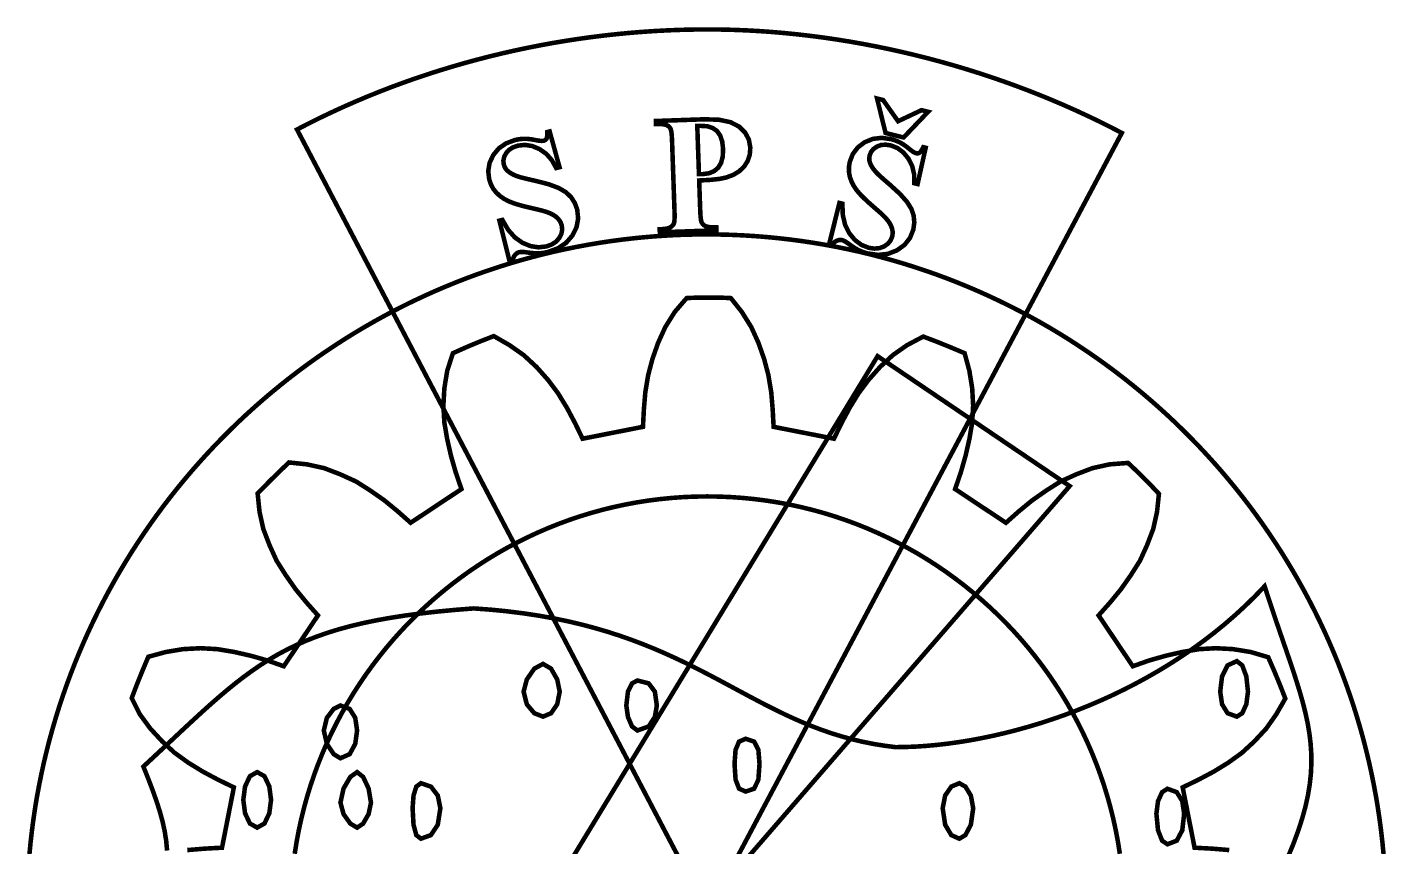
# Model space of a CAD drawing. Extents: x -3.45 to -2.45, y 0.31 to 1.62.
# Drawn here: x -3.403 to -2.507, y 1.076 to 1.616 of the extents above; entities that cross this region are included whole.
import ezdxf

# ---------------------------------------------------------------- set-up
doc = ezdxf.new("R2010")
doc.units = 0
doc.header["$LTSCALE"] = 0.000394
doc.layers.add('LAYER_1', color=7, linetype='CONTINUOUS')

msp = doc.modelspace()

# ---------------------------------------------------------------- linework, layer by layer
at = {"layer": 'LAYER_1', "color": 39, "linetype": 'CONTINUOUS', "const_width": 0.003}
for points in [[(-2.954559, 1.032173), (-2.681382, 1.546661), (-2.688875, 1.550543), (-2.696453, 1.554324), (-2.704112, 1.558002), (-2.711849, 1.561576), (-2.719659, 1.565045), (-2.727541, 1.568408), (-2.735489, 1.571664), (-2.743502, 1.574811), (-2.751575, 1.577849), (-2.759705, 1.580777), (-2.767888, 1.583592), (-2.776122, 1.586295), (-2.784402, 1.588884), (-2.792726, 1.591357), (-2.801089, 1.593715), (-2.80949, 1.595955), (-2.817923, 1.598076), (-2.826386, 1.600077), (-2.834875, 1.601958), (-2.843387, 1.603716), (-2.851918, 1.605352), (-2.860465, 1.606863), (-2.869025, 1.608249), (-2.877594, 1.609508), (-2.886168, 1.610639), (-2.894745, 1.611642), (-2.903321, 1.612514), (-2.911892, 1.613256), (-2.920455, 1.613865), (-2.929007, 1.614341), (-2.937543, 1.614682), (-2.946062, 1.614888), (-2.954559, 1.614957), (-2.954559, 1.614957), (-2.96305, 1.614894), (-2.971551, 1.614706), (-2.980059, 1.614394), (-2.988572, 1.613957), (-2.997087, 1.613397), (-3.005601, 1.612713), (-3.014111, 1.611906), (-3.022615, 1.610976), (-3.031111, 1.609923), (-3.039595, 1.608749), (-3.048065, 1.607453), (-3.056518, 1.606036), (-3.064952, 1.604498), (-3.073364, 1.602839), (-3.081751, 1.60106), (-3.090111, 1.599162), (-3.098441, 1.597144), (-3.106738, 1.595007), (-3.115, 1.592752), (-3.123224, 1.590378), (-3.131407, 1.587887), (-3.139547, 1.585278), (-3.14764, 1.582552), (-3.155685, 1.579709), (-3.163679, 1.576751), (-3.171619, 1.573676), (-3.179503, 1.570485), (-3.187327, 1.56718), (-3.195089, 1.563759), (-3.202786, 1.560224), (-3.210416, 1.556575), (-3.217977, 1.552813), (-3.225465, 1.548937)], [(-2.837228, 1.546626), (-2.842831, 1.569358), (-2.838846, 1.568366), (-2.828984, 1.55439), (-2.813472, 1.561697), (-2.809161, 1.560622), (-2.825346, 1.543661)], [(-2.960181, 1.515307), (-2.959469, 1.494933), (-2.959267, 1.491456), (-2.958935, 1.488968), (-2.958469, 1.487472), (-2.957826, 1.486527), (-2.956934, 1.485729), (-2.955795, 1.485083), (-2.954179, 1.48463), (-2.951885, 1.484401), (-2.948902, 1.484402), (-2.948835, 1.482402), (-2.986161, 1.481098), (-2.986232, 1.483098), (-2.983202, 1.483309), (-2.980911, 1.483708), (-2.97935, 1.484299), (-2.978291, 1.485027), (-2.977468, 1.485875), (-2.976886, 1.486846), (-2.976538, 1.488366), (-2.976385, 1.490862), (-2.976425, 1.494343), (-2.978091, 1.542008), (-2.978291, 1.545489), (-2.978619, 1.547981), (-2.979075, 1.549488), (-2.979724, 1.55043), (-2.980613, 1.551218), (-2.981748, 1.551858), (-2.983343, 1.552322), (-2.985646, 1.552547), (-2.988657, 1.552543), (-2.988728, 1.554555), (-2.956705, 1.555677), (-2.947136, 1.555381), (-2.939509, 1.553763), (-2.933823, 1.550827), (-2.92986, 1.546894), (-2.927403, 1.542278), (-2.926453, 1.53698), (-2.926786, 1.532425), (-2.928122, 1.528296), (-2.930461, 1.524583), (-2.93369, 1.521442), (-2.937691, 1.51899), (-2.942461, 1.517224), (-2.946742, 1.516351), (-2.952651, 1.515713)], [(-2.961437, 1.551272), (-2.960327, 1.519524), (-2.959228, 1.519501), (-2.958325, 1.519496), (-2.957606, 1.519508), (-2.953561, 1.520088), (-2.950218, 1.52152), (-2.947575, 1.523803), (-2.945695, 1.526964), (-2.94464, 1.531064), (-2.944413, 1.536094), (-2.944988, 1.541042), (-2.946323, 1.544984), (-2.948417, 1.547929), (-2.951265, 1.54994), (-2.954864, 1.551078), (-2.95922, 1.551346)], [(-3.058827, 1.547681), (-3.052307, 1.524059), (-3.05448, 1.52352), (-3.05737, 1.528716), (-3.061062, 1.53289), (-3.065555, 1.536047), (-3.070396, 1.538051), (-3.075147, 1.538793), (-3.079815, 1.538272), (-3.083064, 1.537123), (-3.085657, 1.53546), (-3.087591, 1.53328), (-3.088839, 1.53084), (-3.089337, 1.528376), (-3.089087, 1.52589), (-3.088584, 1.524409), (-3.087861, 1.523098), (-3.086925, 1.521969), (-3.085301, 1.520626), (-3.083267, 1.519404), (-3.080827, 1.518303), (-3.078092, 1.517433), (-3.073775, 1.516332), (-3.067874, 1.514992), (-3.059429, 1.512813), (-3.05284, 1.510339), (-3.048098, 1.507567), (-3.04474, 1.504348), (-3.042261, 1.500539), (-3.040654, 1.496134), (-3.040014, 1.490256), (-3.041059, 1.484546), (-3.043783, 1.479012), (-3.047959, 1.474171), (-3.053324, 1.470552), (-3.059874, 1.468157), (-3.062101, 1.467685), (-3.064285, 1.467382), (-3.066417, 1.467248), (-3.068733, 1.467308), (-3.071457, 1.467544), (-3.074587, 1.467961), (-3.076315, 1.468146), (-3.077782, 1.468146), (-3.078988, 1.467965), (-3.079894, 1.467618), (-3.080774, 1.467032), (-3.081622, 1.466205), (-3.082373, 1.465142), (-3.082932, 1.463864), (-3.083299, 1.462374), (-3.085236, 1.46189), (-3.091949, 1.488819), (-3.090012, 1.489299), (-3.086255, 1.482831), (-3.081844, 1.4778), (-3.076768, 1.474201), (-3.071429, 1.472004), (-3.066194, 1.471193), (-3.061063, 1.471768), (-3.057489, 1.47304), (-3.054628, 1.474893), (-3.052476, 1.477323), (-3.051093, 1.480062), (-3.050546, 1.482843), (-3.050835, 1.485661), (-3.051401, 1.487295), (-3.052259, 1.488818), (-3.053406, 1.490228), (-3.054838, 1.49151), (-3.056567, 1.492671), (-3.058598, 1.493701), (-3.061281, 1.49469), (-3.064964, 1.495735), (-3.069657, 1.496835), (-3.076288, 1.498404), (-3.081628, 1.499956), (-3.085673, 1.501496), (-3.088883, 1.503175), (-3.091689, 1.50514), (-3.094098, 1.507386), (-3.096086, 1.509928), (-3.097615, 1.512789), (-3.098681, 1.515969), (-3.099328, 1.52154), (-3.098444, 1.526903), (-3.096035, 1.532051), (-3.092322, 1.536505), (-3.087559, 1.53981), (-3.081748, 1.541965), (-3.079434, 1.542446), (-3.077122, 1.54273), (-3.074811, 1.542815), (-3.072904, 1.54271), (-3.070705, 1.542429), (-3.068213, 1.541965), (-3.06584, 1.541552), (-3.064038, 1.541394), (-3.062815, 1.541496), (-3.061988, 1.541804), (-3.06134, 1.542266), (-3.06087, 1.542878), (-3.060552, 1.543829), (-3.060398, 1.545297), (-3.060406, 1.547287)], [(-2.810772, 1.536886), (-2.816106, 1.512969), (-2.81828, 1.513512), (-2.818392, 1.519457), (-2.81969, 1.524876), (-2.822173, 1.529772), (-2.825509, 1.533814), (-2.829357, 1.536699), (-2.833724, 1.538429), (-2.837131, 1.538942), (-2.840201, 1.538691), (-2.842933, 1.537673), (-2.84518, 1.536106), (-2.846775, 1.534164), (-2.84772, 1.531854), (-2.847973, 1.53031), (-2.84795, 1.528813), (-2.847654, 1.527374), (-2.846849, 1.525427), (-2.845627, 1.523393), (-2.843988, 1.521276), (-2.841984, 1.519224), (-2.83869, 1.516224), (-2.834106, 1.512272), (-2.827675, 1.506384), (-2.823019, 1.501105), (-2.820134, 1.496433), (-2.818681, 1.492014), (-2.81828, 1.487485), (-2.818929, 1.482843), (-2.821122, 1.477352), (-2.824725, 1.472802), (-2.829728, 1.469193), (-2.835688, 1.46688), (-2.842125, 1.466202), (-2.849035, 1.467161), (-2.851222, 1.467791), (-2.853291, 1.468549), (-2.855236, 1.469433), (-2.857253, 1.470572), (-2.859546, 1.472059), (-2.862114, 1.473894), (-2.863555, 1.474871), (-2.864851, 1.475561), (-2.866, 1.475969), (-2.866962, 1.476087), (-2.868012, 1.475983), (-2.86915, 1.47565), (-2.870312, 1.475063), (-2.871406, 1.474196), (-2.872429, 1.473055), (-2.874366, 1.473535), (-2.867654, 1.500461), (-2.865717, 1.49998), (-2.865436, 1.492504), (-2.863903, 1.485991), (-2.86111, 1.480433), (-2.857428, 1.475987), (-2.853186, 1.472812), (-2.848386, 1.470909), (-2.844635, 1.470355), (-2.841239, 1.470648), (-2.838197, 1.471783), (-2.83569, 1.473552), (-2.833903, 1.475751), (-2.832835, 1.478378), (-2.832568, 1.480084), (-2.832609, 1.48183), (-2.832957, 1.483614), (-2.833623, 1.485417), (-2.834604, 1.487255), (-2.835913, 1.489118), (-2.837819, 1.491251), (-2.840581, 1.493903), (-2.844209, 1.497075), (-2.849326, 1.501574), (-2.853312, 1.505452), (-2.856161, 1.508713), (-2.858208, 1.511702), (-2.859762, 1.514754), (-2.860835, 1.517866), (-2.861396, 1.521044), (-2.861402, 1.524288), (-2.86085, 1.527594), (-2.858806, 1.532817), (-2.855507, 1.537138), (-2.850965, 1.540555), (-2.845594, 1.542743), (-2.839839, 1.543424), (-2.833697, 1.542598), (-2.831428, 1.541938), (-2.829252, 1.541104), (-2.827169, 1.540094), (-2.825535, 1.539108), (-2.823725, 1.537827), (-2.821744, 1.536244), (-2.819845, 1.534768), (-2.818327, 1.533784), (-2.817197, 1.533299), (-2.816323, 1.533182), (-2.815534, 1.533285), (-2.814831, 1.533606), (-2.814106, 1.534295), (-2.813282, 1.53552), (-2.812354, 1.53728)], [(-3.063181, 1.161555), (-3.057891, 1.163792), (-3.053823, 1.16969), (-3.052197, 1.178031), (-3.053823, 1.186032), (-3.057891, 1.19322), (-3.063181, 1.196339), (-3.068944, 1.19322), (-3.073894, 1.186032), (-3.075996, 1.178031), (-3.073894, 1.16969), (-3.068944, 1.163792)], [(-2.605492, 1.161555), (-2.601966, 1.163792), (-2.599254, 1.16969), (-2.598169, 1.178031), (-2.599254, 1.188133), (-2.601966, 1.195388), (-2.605492, 1.198169), (-2.611594, 1.195388), (-2.615256, 1.188133), (-2.616476, 1.178031), (-2.615256, 1.16969), (-2.611594, 1.163792)], [(-3.000933, 1.152398), (-2.993541, 1.155043), (-2.989406, 1.16135), (-2.988118, 1.168874), (-2.989406, 1.17803), (-2.993541, 1.183523), (-3.000933, 1.185354), (-3.004458, 1.183523), (-3.007168, 1.17803), (-3.008252, 1.168874), (-3.007168, 1.16135), (-3.004458, 1.155043)], [(-3.196823, 1.134091), (-3.19072, 1.136803), (-3.187059, 1.143583), (-3.185839, 1.152398), (-3.187059, 1.160739), (-3.19072, 1.166637), (-3.196823, 1.168874), (-3.201296, 1.166637), (-3.205772, 1.160739), (-3.207807, 1.152398), (-3.205772, 1.143583), (-3.201296, 1.136803)], [(-2.929531, 1.112126), (-2.923907, 1.114024), (-2.921128, 1.11999), (-2.920382, 1.130433), (-2.921128, 1.139587), (-2.923907, 1.145079), (-2.929531, 1.146909), (-2.933872, 1.145079), (-2.936179, 1.139587), (-2.936858, 1.130433), (-2.936179, 1.11999), (-2.933872, 1.114024)], [(-3.251744, 1.088323), (-3.246933, 1.091036), (-3.243747, 1.097817), (-3.242594, 1.10663), (-3.243747, 1.115445), (-3.246933, 1.122228), (-3.251744, 1.124941), (-3.256561, 1.122228), (-3.259749, 1.115445), (-3.260902, 1.10663), (-3.259749, 1.097817), (-3.256561, 1.091036)], [(-3.185839, 1.088323), (-3.18184, 1.090968), (-3.178245, 1.097275), (-3.176685, 1.104799), (-3.178245, 1.114091), (-3.18184, 1.121754), (-3.185839, 1.124941), (-3.190314, 1.121754), (-3.194789, 1.114091), (-3.196823, 1.104799), (-3.194789, 1.097275), (-3.190314, 1.090968)], [(-3.143732, 1.081004), (-3.137155, 1.083376), (-3.132612, 1.090222), (-3.130917, 1.101138), (-3.132612, 1.109478), (-3.137155, 1.115377), (-3.143732, 1.117614), (-3.146784, 1.115377), (-3.148617, 1.109478), (-3.149228, 1.101138), (-3.148617, 1.090222), (-3.146784, 1.083376)], [(-2.788567, 1.081004), (-2.784566, 1.083376), (-2.780973, 1.090222), (-2.779413, 1.101138), (-2.780973, 1.109478), (-2.784566, 1.115377), (-2.788567, 1.117614), (-2.793855, 1.115377), (-2.797921, 1.109478), (-2.799547, 1.101138), (-2.797921, 1.090222), (-2.793855, 1.083376)], [(-2.651264, 1.077339), (-2.645158, 1.079712), (-2.641493, 1.086561), (-2.640272, 1.09748), (-2.641493, 1.105818), (-2.645158, 1.111718), (-2.651264, 1.113957), (-2.654787, 1.111718), (-2.657498, 1.105818), (-2.658583, 1.09748), (-2.657498, 1.086561), (-2.654787, 1.079712)]]:
    msp.add_lwpolyline(points, close=True, dxfattribs=at)
for points in [[(-2.508726, 1.070792), (-2.509477, 1.078566), (-2.510361, 1.086302), (-2.511376, 1.093999), (-2.512521, 1.101654), (-2.513796, 1.109267), (-2.515199, 1.116837), (-2.516729, 1.124363), (-2.518384, 1.131843), (-2.520165, 1.139276), (-2.522068, 1.146662), (-2.524094, 1.153998), (-2.526241, 1.161284), (-2.528508, 1.168519), (-2.530894, 1.175702), (-2.533398, 1.182831), (-2.536017, 1.189904), (-2.538753, 1.196922), (-2.541602, 1.203883), (-2.544564, 1.210786), (-2.547638, 1.217628), (-2.550823, 1.224411), (-2.554117, 1.231131), (-2.55752, 1.237789), (-2.56103, 1.244382), (-2.564646, 1.25091), (-2.568366, 1.257371), (-2.57219, 1.263765), (-2.576117, 1.27009), (-2.580145, 1.276346), (-2.584274, 1.28253), (-2.588501, 1.288641), (-2.592826, 1.29468), (-2.597248, 1.300643), (-2.601766, 1.306531), (-2.606377, 1.312342), (-2.611082, 1.318075), (-2.61588, 1.323729), (-2.620767, 1.329302), (-2.625745, 1.334793), (-2.630811, 1.340202), (-2.635965, 1.345527), (-2.641205, 1.350767), (-2.64653, 1.355921), (-2.651939, 1.360987), (-2.65743, 1.365965), (-2.663004, 1.370853), (-2.668657, 1.37565), (-2.67439, 1.380355), (-2.680201, 1.384967), (-2.686089, 1.389484), (-2.692053, 1.393906), (-2.698091, 1.398231), (-2.704203, 1.402459), (-2.710387, 1.406587), (-2.716642, 1.410615), (-2.722967, 1.414542), (-2.729361, 1.418366), (-2.735822, 1.422087), (-2.74235, 1.425702), (-2.748944, 1.429212), (-2.755601, 1.432615), (-2.762322, 1.435909), (-2.769104, 1.439094), (-2.775947, 1.442168), (-2.782849, 1.44513), (-2.78981, 1.44798), (-2.796828, 1.450715), (-2.803902, 1.453335), (-2.81103, 1.455838), (-2.818213, 1.458224), (-2.825448, 1.460491), (-2.832734, 1.462638), (-2.840071, 1.464664), (-2.847456, 1.466568), (-2.85489, 1.468348), (-2.86237, 1.470003), (-2.869895, 1.471533), (-2.877465, 1.472936), (-2.885078, 1.474211), (-2.892734, 1.475357), (-2.90043, 1.476372), (-2.908166, 1.477255), (-2.91594, 1.478006), (-2.923752, 1.478623), (-2.9316, 1.479105), (-2.939483, 1.47945), (-2.947401, 1.479659), (-2.95535, 1.479728), (-2.95535, 1.479728), (-2.9633, 1.479659), (-2.971217, 1.47945), (-2.979101, 1.479105), (-2.986949, 1.478623), (-2.99476, 1.478006), (-3.002535, 1.477255), (-3.010271, 1.476372), (-3.017967, 1.475357), (-3.025622, 1.474211), (-3.033236, 1.472936), (-3.040806, 1.471533), (-3.048331, 1.470003), (-3.055811, 1.468348), (-3.063245, 1.466568), (-3.07063, 1.464664), (-3.077967, 1.462638), (-3.085253, 1.460491), (-3.092488, 1.458224), (-3.09967, 1.455838), (-3.106799, 1.453335), (-3.113873, 1.450715), (-3.120891, 1.44798), (-3.127852, 1.44513), (-3.134754, 1.442168), (-3.141597, 1.439094), (-3.148379, 1.435909), (-3.1551, 1.432615), (-3.161757, 1.429212), (-3.16835, 1.425702), (-3.174878, 1.422087), (-3.18134, 1.418366), (-3.187734, 1.414542), (-3.194059, 1.410615), (-3.200314, 1.406587), (-3.206498, 1.402459), (-3.21261, 1.398231), (-3.218648, 1.393906), (-3.224612, 1.389484), (-3.2305, 1.384967), (-3.236311, 1.380355), (-3.242044, 1.37565), (-3.247697, 1.370853), (-3.25327, 1.365965), (-3.258762, 1.360987), (-3.264171, 1.355921), (-3.269496, 1.350767), (-3.274736, 1.345527), (-3.279889, 1.340202), (-3.284956, 1.334793), (-3.289933, 1.329302), (-3.294821, 1.323729), (-3.299618, 1.318075), (-3.304323, 1.312342), (-3.308935, 1.306531), (-3.313453, 1.300643), (-3.317875, 1.29468), (-3.3222, 1.288641), (-3.326427, 1.28253), (-3.330555, 1.276346), (-3.334584, 1.27009), (-3.33851, 1.263765), (-3.342335, 1.257371), (-3.346055, 1.25091), (-3.349671, 1.244382), (-3.353181, 1.237789), (-3.356583, 1.231131), (-3.359878, 1.224411), (-3.363062, 1.217628), (-3.366137, 1.210786), (-3.369099, 1.203883), (-3.371948, 1.196922), (-3.374683, 1.189904), (-3.377303, 1.182831), (-3.379807, 1.175702), (-3.382192, 1.168519), (-3.384459, 1.161284), (-3.386606, 1.153998), (-3.388632, 1.146662), (-3.390536, 1.139276), (-3.392316, 1.131843), (-3.393972, 1.124363), (-3.395502, 1.116837), (-3.396905, 1.109267), (-3.398179, 1.101654), (-3.399325, 1.093999), (-3.40034, 1.086302), (-3.401224, 1.078566), (-3.401975, 1.070792)], [(-2.610512, 1.0735), (-2.621795, 1.074441), (-2.63339, 1.075067), (-2.641228, 1.114874), (-2.630886, 1.119886), (-2.620854, 1.125217), (-2.611138, 1.131169), (-2.602047, 1.137752), (-2.593898, 1.145276), (-2.586067, 1.153736), (-2.579484, 1.163138), (-2.573528, 1.17348), (-2.577082, 1.18257), (-2.580842, 1.191659), (-2.584811, 1.200748), (-2.596406, 1.204197), (-2.608008, 1.206079), (-2.619287, 1.206701), (-2.630256, 1.206079), (-2.641539, 1.204197), (-2.652512, 1.201689), (-2.66348, 1.198555), (-2.674134, 1.194791), (-2.696701, 1.228331), (-2.689181, 1.236791), (-2.681972, 1.245571), (-2.67539, 1.254969), (-2.669433, 1.26437), (-2.664732, 1.274717), (-2.660661, 1.28537), (-2.658154, 1.296657), (-2.656898, 1.308563), (-2.663364, 1.315448), (-2.670178, 1.322262), (-2.677272, 1.328937), (-2.689492, 1.327996), (-2.700776, 1.325492), (-2.711433, 1.321417), (-2.721776, 1.316713), (-2.731181, 1.31076), (-2.740583, 1.304177), (-2.749354, 1.296969), (-2.757823, 1.289449), (-2.791354, 1.311697), (-2.787594, 1.322669), (-2.784457, 1.333638), (-2.781953, 1.34461), (-2.780071, 1.355579), (-2.779449, 1.366862), (-2.780071, 1.378146), (-2.781953, 1.38974), (-2.785087, 1.401339), (-2.793966, 1.405087), (-2.803055, 1.408766), (-2.812354, 1.412307), (-2.823012, 1.406669), (-2.832413, 1.400087), (-2.840874, 1.392244), (-2.848398, 1.383787), (-2.85498, 1.375012), (-2.860933, 1.365295), (-2.866264, 1.355264), (-2.87128, 1.344921), (-2.911079, 1.352756), (-2.911705, 1.364354), (-2.912646, 1.375642), (-2.914528, 1.386921), (-2.91735, 1.397575), (-2.92111, 1.408232), (-2.925811, 1.418575), (-2.932079, 1.428602), (-2.939287, 1.437697), (-2.944093, 1.437916), (-2.949109, 1.437996), (-2.954335, 1.438008), (-2.959035, 1.437996), (-2.963734, 1.437916), (-2.968437, 1.437697), (-2.976272, 1.428602), (-2.982539, 1.418575), (-2.987244, 1.408232), (-2.991004, 1.397575), (-2.993823, 1.386921), (-2.995705, 1.375642), (-2.996646, 1.364354), (-2.997272, 1.352756), (-3.037075, 1.344921), (-3.042094, 1.355264), (-3.047417, 1.365295), (-3.053374, 1.375012), (-3.059957, 1.383787), (-3.067476, 1.392244), (-3.075937, 1.400087), (-3.085339, 1.406669), (-3.095685, 1.412622), (-3.104763, 1.409069), (-3.113771, 1.405307), (-3.122642, 1.401339), (-3.126398, 1.38974), (-3.12828, 1.378146), (-3.128906, 1.366862), (-3.12828, 1.355579), (-3.126398, 1.34461), (-3.123894, 1.333638), (-3.12076, 1.322669), (-3.116996, 1.311697), (-3.150531, 1.289449), (-3.158996, 1.296969), (-3.167772, 1.304177), (-3.177177, 1.31076), (-3.186579, 1.316713), (-3.196921, 1.321417), (-3.207575, 1.325492), (-3.218858, 1.327996), (-3.230772, 1.329252), (-3.237666, 1.322716), (-3.244561, 1.315831), (-3.251453, 1.308878), (-3.250201, 1.296657), (-3.247693, 1.28537), (-3.243618, 1.274717), (-3.238917, 1.26437), (-3.232961, 1.254969), (-3.226382, 1.245571), (-3.219169, 1.236791), (-3.211654, 1.228331), (-3.234217, 1.194791), (-3.24487, 1.198555), (-3.255843, 1.201689), (-3.266811, 1.204197), (-3.278094, 1.206079), (-3.289063, 1.206701), (-3.300661, 1.206079), (-3.311949, 1.204197), (-3.323543, 1.201063), (-3.32729, 1.192181), (-3.33097, 1.183091), (-3.334512, 1.173791), (-3.329185, 1.163138), (-3.322287, 1.153736), (-3.314453, 1.145276), (-3.306303, 1.137752), (-3.297217, 1.131169), (-3.287496, 1.125217), (-3.277472, 1.119886), (-3.26713, 1.114874), (-3.274961, 1.075067), (-3.286559, 1.074441), (-3.297839, 1.0735)], [(-3.106043, 0.965992), (-2.842488, 1.399386), (-2.715799, 1.313657), (-2.95865, 1.033441)], [(-2.68268, 1.071039), (-2.683888, 1.078679), (-2.685305, 1.086248), (-2.686928, 1.093744), (-2.688755, 1.101164), (-2.690782, 1.108505), (-2.693006, 1.115762), (-2.695424, 1.122935), (-2.698033, 1.130018), (-2.70083, 1.13701), (-2.703811, 1.143907), (-2.706974, 1.150705), (-2.710316, 1.157403), (-2.713833, 1.163996), (-2.717523, 1.170482), (-2.721382, 1.176858), (-2.725407, 1.18312), (-2.729595, 1.189266), (-2.733942, 1.195291), (-2.738447, 1.201194), (-2.743106, 1.206972), (-2.747915, 1.21262), (-2.752872, 1.218136), (-2.757973, 1.223517), (-2.763216, 1.228759), (-2.768596, 1.233861), (-2.774113, 1.238817), (-2.779761, 1.243627), (-2.785538, 1.248285), (-2.791441, 1.25279), (-2.797467, 1.257138), (-2.803612, 1.261326), (-2.809874, 1.265351), (-2.81625, 1.269209), (-2.822736, 1.272899), (-2.829329, 1.276416), (-2.836027, 1.279758), (-2.842826, 1.282921), (-2.849722, 1.285903), (-2.856714, 1.288699), (-2.863798, 1.291308), (-2.87097, 1.293726), (-2.878228, 1.29595), (-2.885568, 1.297977), (-2.892988, 1.299804), (-2.900484, 1.301428), (-2.908053, 1.302845), (-2.915693, 1.304052), (-2.9234, 1.305047), (-2.93117, 1.305826), (-2.939002, 1.306387), (-2.946891, 1.306725), (-2.954835, 1.306839), (-2.954835, 1.306839), (-2.962779, 1.306725), (-2.970668, 1.306387), (-2.978499, 1.305826), (-2.98627, 1.305047), (-2.993976, 1.304052), (-3.001616, 1.302845), (-3.009185, 1.301428), (-3.016681, 1.299804), (-3.024101, 1.297977), (-3.031442, 1.29595), (-3.038699, 1.293726), (-3.045872, 1.291308), (-3.052955, 1.288699), (-3.059947, 1.285903), (-3.066844, 1.282921), (-3.073642, 1.279758), (-3.08034, 1.276416), (-3.086933, 1.272899), (-3.093419, 1.269209), (-3.099795, 1.265351), (-3.106057, 1.261326), (-3.112203, 1.257138), (-3.118228, 1.25279), (-3.124131, 1.248285), (-3.129909, 1.243627), (-3.135557, 1.238817), (-3.141073, 1.233861), (-3.146454, 1.228759), (-3.151696, 1.223517), (-3.156798, 1.218136), (-3.161754, 1.21262), (-3.166564, 1.206972), (-3.171222, 1.201194), (-3.175727, 1.195291), (-3.180075, 1.189266), (-3.184263, 1.18312), (-3.188288, 1.176858), (-3.192146, 1.170482), (-3.195836, 1.163996), (-3.199353, 1.157403), (-3.202695, 1.150705), (-3.205858, 1.143907), (-3.20884, 1.13701), (-3.211636, 1.130018), (-3.214245, 1.122935), (-3.216663, 1.115762), (-3.218887, 1.108505), (-3.220914, 1.101164), (-3.222741, 1.093744), (-3.224365, 1.086248), (-3.225782, 1.078679), (-3.226989, 1.071039)], [(-3.311184, 1.073195), (-3.311755, 1.079507), (-3.312749, 1.085834), (-3.314152, 1.092259), (-3.31595, 1.098858), (-3.318129, 1.105713), (-3.320674, 1.112902), (-3.323571, 1.120506), (-3.326807, 1.128602), (-3.326807, 1.128602), (-3.319661, 1.135243), (-3.312845, 1.141619), (-3.306322, 1.147737), (-3.300057, 1.153601), (-3.294014, 1.159216), (-3.288155, 1.164587), (-3.282446, 1.169718), (-3.276849, 1.174616), (-3.271329, 1.179284), (-3.265848, 1.183727), (-3.260373, 1.18795), (-3.254864, 1.191959), (-3.249288, 1.195758), (-3.243607, 1.199352), (-3.237785, 1.202746), (-3.231787, 1.205944), (-3.225575, 1.208952), (-3.219114, 1.211774), (-3.212367, 1.214416), (-3.205298, 1.216882), (-3.197872, 1.219177), (-3.190051, 1.221306), (-3.1818, 1.223274), (-3.173082, 1.225086), (-3.163862, 1.226746), (-3.154102, 1.22826), (-3.143767, 1.229633), (-3.132821, 1.230868), (-3.121227, 1.231972), (-3.108949, 1.232949), (-3.097482, 1.232099), (-3.086481, 1.231005), (-3.075927, 1.229678), (-3.065799, 1.228133), (-3.056077, 1.226383), (-3.046741, 1.224442), (-3.03777, 1.222322), (-3.029145, 1.220037), (-3.020844, 1.217602), (-3.012849, 1.215028), (-3.005138, 1.21233), (-2.997692, 1.20952), (-2.99049, 1.206613), (-2.983512, 1.203622), (-2.976737, 1.200559), (-2.970147, 1.197439), (-2.963719, 1.194276), (-2.957435, 1.191081), (-2.951274, 1.18787), (-2.945215, 1.184654), (-2.939239, 1.181448), (-2.933325, 1.178265), (-2.927453, 1.175119), (-2.921603, 1.172023), (-2.915755, 1.168989), (-2.909888, 1.166033), (-2.903982, 1.163166), (-2.898017, 1.160403), (-2.891973, 1.157757), (-2.885829, 1.155241), (-2.879566, 1.152869), (-2.873163, 1.150655), (-2.866599, 1.14861), (-2.859856, 1.14675), (-2.852912, 1.145087), (-2.845747, 1.143635), (-2.83834, 1.142407), (-2.830673, 1.141417), (-2.830673, 1.141417), (-2.824093, 1.141508), (-2.817344, 1.141782), (-2.810435, 1.14224), (-2.803381, 1.142883), (-2.796191, 1.143712), (-2.788877, 1.144729), (-2.781452, 1.145935), (-2.773927, 1.147332), (-2.766313, 1.148919), (-2.758621, 1.150699), (-2.750865, 1.152673), (-2.743055, 1.154842), (-2.735202, 1.157207), (-2.727319, 1.159769), (-2.719417, 1.16253), (-2.711508, 1.165491), (-2.703603, 1.168654), (-2.695714, 1.172018), (-2.687852, 1.175586), (-2.68003, 1.179359), (-2.672258, 1.183338), (-2.664548, 1.187524), (-2.656913, 1.191919), (-2.649363, 1.196523), (-2.64191, 1.201338), (-2.634566, 1.206365), (-2.627343, 1.211606), (-2.620252, 1.217061), (-2.613304, 1.222732), (-2.606511, 1.22862), (-2.599885, 1.234726), (-2.593438, 1.241052), (-2.587181, 1.247598), (-2.587181, 1.247598), (-2.58379, 1.237159), (-2.580497, 1.227316), (-2.577323, 1.218021), (-2.57429, 1.209221), (-2.571419, 1.200866), (-2.568731, 1.192905), (-2.566248, 1.185288), (-2.563992, 1.177963), (-2.561984, 1.170879), (-2.560245, 1.163986), (-2.558797, 1.157233), (-2.557661, 1.150569), (-2.556859, 1.143943), (-2.556413, 1.137304), (-2.556342, 1.130602), (-2.55667, 1.123785), (-2.557418, 1.116803), (-2.558607, 1.109605), (-2.560258, 1.10214), (-2.562393, 1.094358), (-2.565033, 1.086206), (-2.5682, 1.077635), (-2.571916, 1.068594)]]:
    msp.add_lwpolyline(points, dxfattribs=at)

doc.saveas('drawing.dxf')
